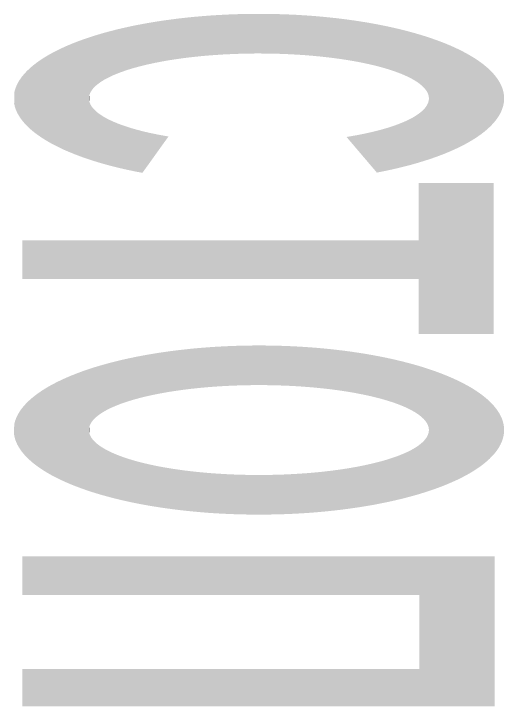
# Model space of a CAD drawing. Extents: x 561.2 to 579.4, y 765.1 to 808.4.
# Drawn here: x 568.11 to 569.771, y 766.275 to 768.621 of the extents above; entities that cross this region are included whole.
import ezdxf

# ---------------------------------------------------------------- set-up
doc = ezdxf.new("R2010")
doc.units = 0
doc.layers.add('Дорожная разметка', color=7, linetype='Continuous')

# ---------------------------------------------------------------- blocks, each defined once
blk = doc.blocks.new('1_21')
at = {"layer": 'Дорожная разметка'}
for points in [[(-1.0722, 1.1701), (-1.0446, 1.1733), (-1.0464, 1.037)], [(-1.028, 1.0392), (-1.0464, 1.037), (-1.0446, 1.1733)], [(-1.0446, 1.1733), (-1.0167, 1.1761), (-1.0094, 1.0412)], [(-1.0094, 1.0412), (-1.028, 1.0392), (-1.0446, 1.1733)], [(-1.0167, 1.1761), (-0.9885, 1.1785), (-0.9905, 1.0431)], [(-0.9905, 1.0431), (-1.0094, 1.0412), (-1.0167, 1.1761)], [(-0.9714, 1.0448), (-0.9905, 1.0431), (-0.9885, 1.1785)], [(-0.9885, 1.1785), (-0.9601, 1.1807), (-0.9714, 1.0448)], [(-0.9521, 1.0463), (-0.9714, 1.0448), (-0.9601, 1.1807)], [(-0.9601, 1.1807), (-0.9314, 1.1824), (-0.9325, 1.0476)], [(-0.9325, 1.0476), (-0.9521, 1.0463), (-0.9601, 1.1807)], [(-0.9129, 1.0488), (-0.9325, 1.0476), (-0.9314, 1.1824)], [(-0.9314, 1.1824), (-0.9026, 1.1839), (-0.9129, 1.0488)], [(-0.893, 1.0497), (-0.9129, 1.0488), (-0.9026, 1.1839)], [(-0.9026, 1.1839), (-0.8737, 1.185), (-0.8731, 1.0505)], [(-0.8731, 1.0505), (-0.893, 1.0497), (-0.9026, 1.1839)], [(-0.8737, 1.185), (-0.8447, 1.1857), (-0.8531, 1.0511)], [(-0.8531, 1.0511), (-0.8731, 1.0505), (-0.8737, 1.185)], [(-0.833, 1.0515), (-0.8531, 1.0511), (-0.8447, 1.1857)], [(-0.8447, 1.1857), (-0.8157, 1.1861), (-0.833, 1.0515)], [(-0.8128, 1.0518), (-0.833, 1.0515), (-0.8157, 1.1861)], [(-0.8157, 1.1861), (-0.7866, 1.1861), (-0.7927, 1.0518)], [(-0.7927, 1.0518), (-0.8128, 1.0518), (-0.8157, 1.1861)], [(-0.7725, 1.0517), (-0.7927, 1.0518), (-0.7866, 1.1861)], [(-0.7866, 1.1861), (-0.7575, 1.1858), (-0.7725, 1.0517)], [(-0.7524, 1.0513), (-0.7725, 1.0517), (-0.7575, 1.1858)], [(-0.7575, 1.1858), (-0.7285, 1.1851), (-0.7524, 1.0513)], [(-0.7323, 1.0508), (-0.7524, 1.0513), (-0.7285, 1.1851)], [(-0.7123, 1.0501), (-0.7323, 1.0508), (-0.7285, 1.1851)], [(-0.7285, 1.1851), (-0.6995, 1.1841), (-0.7123, 1.0501)], [(-0.6925, 1.0492), (-0.7123, 1.0501), (-0.6995, 1.1841)], [(-0.6995, 1.1841), (-0.6707, 1.1828), (-0.6925, 1.0492)], [(-0.6727, 1.0481), (-0.6925, 1.0492), (-0.6707, 1.1828)], [(-0.6707, 1.1828), (-0.6421, 1.181), (-0.6727, 1.0481)], [(-0.6531, 1.0469), (-0.6727, 1.0481), (-0.6421, 1.181)], [(-0.6337, 1.0455), (-0.6531, 1.0469), (-0.6421, 1.181)], [(-0.6421, 1.181), (-0.6136, 1.179), (-0.6337, 1.0455)], [(-0.6145, 1.0438), (-0.6337, 1.0455), (-0.6136, 1.179)], [(-0.6136, 1.179), (-0.5854, 1.1766), (-0.6145, 1.0438)], [(-0.5955, 1.042), (-0.6145, 1.0438), (-0.5854, 1.1766)], [(-0.5768, 1.0401), (-0.5955, 1.042), (-0.5854, 1.1766)], [(-0.5854, 1.1766), (-0.5574, 1.1738), (-0.5768, 1.0401)], [(-0.5583, 1.0379), (-0.5768, 1.0401), (-0.5574, 1.1738)], [(-0.5574, 1.1738), (-0.5297, 1.1708), (-0.5583, 1.0379)], [(-1.2047, 1.1495), (-1.179, 1.1543), (-1.165, 1.0169)], [(-1.179, 1.1543), (-1.153, 1.1587), (-1.1493, 1.0203)], [(-1.1493, 1.0203), (-1.165, 1.0169), (-1.179, 1.1543)], [(-1.153, 1.1587), (-1.1264, 1.1628), (-1.1165, 1.0265)], [(-1.1331, 1.0234), (-1.1493, 1.0203), (-1.153, 1.1587)], [(-1.1165, 1.0265), (-1.1331, 1.0234), (-1.153, 1.1587)], [(-1.1264, 1.1628), (-1.0995, 1.1666), (-1.0995, 1.0293)], [(-1.0995, 1.0293), (-1.1165, 1.0265), (-1.1264, 1.1628)], [(-1.0995, 1.1666), (-1.0722, 1.1701), (-1.0644, 1.0346)], [(-1.0821, 1.032), (-1.0995, 1.0293), (-1.0995, 1.1666)], [(-1.0644, 1.0346), (-1.0821, 1.032), (-1.0995, 1.1666)], [(-1.0464, 1.037), (-1.0644, 1.0346), (-1.0722, 1.1701)], [(-0.5401, 1.0356), (-0.5583, 1.0379), (-0.5297, 1.1708)], [(-0.5297, 1.1708), (-0.5023, 1.1673), (-0.5401, 1.0356)], [(-0.5223, 1.0332), (-0.5401, 1.0356), (-0.5023, 1.1673)], [(-0.5047, 1.0305), (-0.5223, 1.0332), (-0.5023, 1.1673)], [(-0.5023, 1.1673), (-0.4753, 1.1636), (-0.5047, 1.0305)], [(-0.4876, 1.0277), (-0.5047, 1.0305), (-0.4753, 1.1636)], [(-0.4753, 1.1636), (-0.4487, 1.1595), (-0.4876, 1.0277)], [(-0.4708, 1.0248), (-0.4876, 1.0277), (-0.4487, 1.1595)], [(-0.4544, 1.0217), (-0.4708, 1.0248), (-0.4487, 1.1595)], [(-0.4487, 1.1595), (-0.4226, 1.1552), (-0.4544, 1.0217)], [(-0.4385, 1.0184), (-0.4544, 1.0217), (-0.4226, 1.1552)], [(-0.4226, 1.1552), (-0.3969, 1.1505), (-0.4385, 1.0184)], [(-0.4229, 1.015), (-0.4385, 1.0184), (-0.3969, 1.1505)], [(-0.4079, 1.0115), (-0.4229, 1.015), (-0.3969, 1.1505)], [(-0.3969, 1.1505), (-0.3717, 1.1455), (-0.4079, 1.0115)], [(-1.3247, 1.1213), (-1.3018, 1.1275), (-1.2735, 0.9856)], [(-1.3018, 1.1275), (-1.2784, 1.1335), (-1.2496, 0.9941)], [(-1.2618, 0.9899), (-1.2735, 0.9856), (-1.3018, 1.1275)], [(-1.2496, 0.9941), (-1.2618, 0.9899), (-1.3018, 1.1275)], [(-1.2784, 1.1335), (-1.2544, 1.1391), (-1.2234, 1.0023)], [(-1.2368, 0.9983), (-1.2496, 0.9941), (-1.2784, 1.1335)], [(-1.2234, 1.0023), (-1.2368, 0.9983), (-1.2784, 1.1335)], [(-1.2544, 1.1391), (-1.2298, 1.1445), (-1.2096, 1.0061)], [(-1.2096, 1.0061), (-1.2234, 1.0023), (-1.2544, 1.1391)], [(-1.2298, 1.1445), (-1.2047, 1.1495), (-1.1804, 1.0135)], [(-1.1952, 1.0099), (-1.2096, 1.0061), (-1.2298, 1.1445)], [(-1.1804, 1.0135), (-1.1952, 1.0099), (-1.2298, 1.1445)], [(-1.165, 1.0169), (-1.1804, 1.0135), (-1.2047, 1.1495)], [(-0.3933, 1.0078), (-0.4079, 1.0115), (-0.3717, 1.1455)], [(-0.3717, 1.1455), (-0.347, 1.1402), (-0.3933, 1.0078)], [(-0.3792, 1.004), (-0.3933, 1.0078), (-0.347, 1.1402)], [(-0.3656, 1), (-0.3792, 1.004), (-0.347, 1.1402)], [(-0.347, 1.1402), (-0.3228, 1.1346), (-0.3656, 1)], [(-0.3526, 0.996), (-0.3656, 1), (-0.3228, 1.1346)], [(-0.3228, 1.1346), (-0.2993, 1.1287), (-0.3526, 0.996)], [(-0.3401, 0.9918), (-0.3526, 0.996), (-0.2993, 1.1287)], [(-0.3282, 0.9875), (-0.3401, 0.9918), (-0.2993, 1.1287)], [(-0.2993, 1.1287), (-0.2763, 1.1225), (-0.3282, 0.9875)], [(-1.3891, 1.101), (-1.3683, 1.108), (-1.3143, 0.9672)], [(-1.3683, 1.108), (-1.3468, 1.1148), (-1.305, 0.9719)], [(-1.305, 0.9719), (-1.3143, 0.9672), (-1.3683, 1.108)], [(-1.3468, 1.1148), (-1.3247, 1.1213), (-1.2846, 0.9811)], [(-1.2951, 0.9766), (-1.305, 0.9719), (-1.3468, 1.1148)], [(-1.2846, 0.9811), (-1.2951, 0.9766), (-1.3468, 1.1148)], [(-1.2735, 0.9856), (-1.2846, 0.9811), (-1.3247, 1.1213)], [(-0.3168, 0.9831), (-0.3282, 0.9875), (-0.2763, 1.1225)], [(-0.2763, 1.1225), (-0.254, 1.1161), (-0.3168, 0.9831)], [(-0.3061, 0.9786), (-0.3168, 0.9831), (-0.254, 1.1161)], [(-0.2959, 0.974), (-0.3061, 0.9786), (-0.254, 1.1161)], [(-0.254, 1.1161), (-0.2324, 1.1094), (-0.2959, 0.974)], [(-0.2864, 0.9693), (-0.2959, 0.974), (-0.2324, 1.1094)], [(-0.2774, 0.9645), (-0.2864, 0.9693), (-0.2324, 1.1094)], [(-0.2324, 1.1094), (-0.2114, 1.1024), (-0.2774, 0.9645)], [(-1.4471, 1.0786), (-1.4286, 1.0863), (-1.3509, 0.9424)], [(-1.4286, 1.0863), (-1.4092, 1.0938), (-1.3382, 0.9525)], [(-1.3449, 0.9475), (-1.3509, 0.9424), (-1.4286, 1.0863)], [(-1.3382, 0.9525), (-1.3449, 0.9475), (-1.4286, 1.0863)], [(-1.4092, 1.0938), (-1.3891, 1.101), (-1.3309, 0.9575)], [(-1.3309, 0.9575), (-1.3382, 0.9525), (-1.4092, 1.0938)], [(-1.3229, 0.9624), (-1.3309, 0.9575), (-1.3891, 1.101)], [(-1.3143, 0.9672), (-1.3229, 0.9624), (-1.3891, 1.101)], [(-0.2692, 0.9596), (-0.2774, 0.9645), (-0.2114, 1.1024)], [(-0.2114, 1.1024), (-0.1912, 1.0952), (-0.2692, 0.9596)], [(-0.2615, 0.9547), (-0.2692, 0.9596), (-0.1912, 1.0952)], [(-0.2545, 0.9497), (-0.2615, 0.9547), (-0.1912, 1.0952)], [(-0.1912, 1.0952), (-0.1717, 1.0878), (-0.2545, 0.9497)], [(-0.2482, 0.9446), (-0.2545, 0.9497), (-0.1717, 1.0878)], [(-0.1717, 1.0878), (-0.153, 1.0801), (-0.2482, 0.9446)], [(-0.2426, 0.9395), (-0.2482, 0.9446), (-0.153, 1.0801)], [(-0.153, 1.0801), (-0.1351, 1.0722), (-0.2426, 0.9395)], [(-1.498, 1.0541), (-1.4819, 1.0625), (-1.3649, 0.9268)], [(-1.4819, 1.0625), (-1.4649, 1.0706), (-1.3609, 0.9321)], [(-1.3609, 0.9321), (-1.3649, 0.9268), (-1.4819, 1.0625)], [(-1.4649, 1.0706), (-1.4471, 1.0786), (-1.3563, 0.9372)], [(-1.3563, 0.9372), (-1.3609, 0.9321), (-1.4649, 1.0706)], [(-1.3509, 0.9424), (-1.3563, 0.9372), (-1.4471, 1.0786)], [(-0.2376, 0.9343), (-0.2426, 0.9395), (-0.1351, 1.0722)], [(-0.2334, 0.9291), (-0.2376, 0.9343), (-0.1351, 1.0722)], [(-0.1351, 1.0722), (-0.118, 1.0641), (-0.2334, 0.9291)], [(-0.2298, 0.9239), (-0.2334, 0.9291), (-0.118, 1.0641)], [(-0.118, 1.0641), (-0.1017, 1.0557), (-0.2298, 0.9239)], [(-1.5411, 1.0279), (-1.5276, 1.0368), (-1.3726, 0.911)], [(-1.5276, 1.0368), (-1.5132, 1.0456), (-1.3707, 0.9163)], [(-1.3707, 0.9163), (-1.3726, 0.911), (-1.5276, 1.0368)], [(-1.5132, 1.0456), (-1.498, 1.0541), (-1.3682, 0.9216)], [(-1.3682, 0.9216), (-1.3707, 0.9163), (-1.5132, 1.0456)], [(-1.3649, 0.9268), (-1.3682, 0.9216), (-1.498, 1.0541)], [(-0.2269, 0.9186), (-0.2298, 0.9239), (-0.1017, 1.0557)], [(-0.1017, 1.0557), (-0.0863, 1.0472), (-0.2269, 0.9186)], [(-0.0863, 1.0472), (-0.0717, 1.0385), (-0.2269, 0.9186)], [(-0.2247, 0.9133), (-0.2269, 0.9186), (-0.0717, 1.0385)], [(-0.0717, 1.0385), (-0.0581, 1.0297), (-0.2247, 0.9133)], [(-1.576, 1.0004), (-1.5653, 1.0097), (-1.3738, 0.9057)], [(-1.5653, 1.0097), (-1.5537, 1.0189), (-1.3738, 0.9057)], [(-1.5537, 1.0189), (-1.5411, 1.0279), (-1.3726, 0.911)], [(-1.3726, 0.911), (-1.3738, 0.9057), (-1.5537, 1.0189)], [(-0.2233, 0.908), (-0.2247, 0.9133), (-0.0581, 1.0297)], [(-0.0581, 1.0297), (-0.0453, 1.0207), (-0.2233, 0.908)], [(-0.0453, 1.0207), (-0.0335, 1.0115), (-0.2233, 0.908)], [(-0.2225, 0.9027), (-0.2233, 0.908), (-0.0335, 1.0115)], [(-0.0335, 1.0115), (-0.0226, 1.0022), (-0.2225, 0.9027)], [(-1.5946, 0.9814), (-1.5858, 0.9909), (-1.3742, 0.9003)], [(-1.5858, 0.9909), (-1.576, 1.0004), (-1.3742, 0.9003)], [(-1.3738, 0.9057), (-1.3742, 0.9003), (-1.576, 1.0004)], [(-0.0226, 1.0022), (-0.0126, 0.9928), (-0.2225, 0.9027)], [(-0.0126, 0.9928), (-0.0037, 0.9832), (-0.2225, 0.9027)], [(-1.6151, 0.9521), (-1.6092, 0.9619), (-1.6125, 0.8424)], [(-1.6062, 0.8326), (-1.6125, 0.8424), (-1.6092, 0.9619)], [(-1.6092, 0.9619), (-1.6024, 0.9717), (-1.6062, 0.8326)], [(-1.5989, 0.8229), (-1.6062, 0.8326), (-1.6024, 0.9717)], [(-1.6024, 0.9717), (-1.5946, 0.9814), (-1.5989, 0.8229)], [(-1.5907, 0.8133), (-1.5989, 0.8229), (-1.5946, 0.9814)], [(-1.5907, 0.8133), (-1.5946, 0.9814), (-1.3742, 0.9003)], [(-0.2224, 0.8973), (-0.2225, 0.9027), (-0.0037, 0.9832)], [(-0.0037, 0.9832), (-0.0043, 0.8151), (-0.2224, 0.8973)], [(0.0038, 0.8248), (-0.0043, 0.8151), (-0.0037, 0.9832)], [(-0.0037, 0.9832), (0.0044, 0.9736), (0.0038, 0.8248)], [(0.0109, 0.8345), (0.0038, 0.8248), (0.0044, 0.9736)], [(0.0044, 0.9736), (0.0114, 0.9638), (0.0109, 0.8345)], [(0.017, 0.8443), (0.0109, 0.8345), (0.0114, 0.9638)], [(0.0114, 0.9638), (0.0174, 0.954), (0.017, 0.8443)], [(-1.6237, 0.9323), (-1.6199, 0.9422), (-1.6221, 0.8622)], [(-1.6178, 0.8523), (-1.6221, 0.8622), (-1.6199, 0.9422)], [(-1.6199, 0.9422), (-1.6151, 0.9521), (-1.6178, 0.8523)], [(-1.6125, 0.8424), (-1.6178, 0.8523), (-1.6151, 0.9521)], [(0.0221, 0.8542), (0.017, 0.8443), (0.0174, 0.954)], [(0.0174, 0.954), (0.0224, 0.9441), (0.0221, 0.8542)], [(0.0262, 0.8641), (0.0221, 0.8542), (0.0224, 0.9441)], [(0.0224, 0.9441), (0.0265, 0.9342), (0.0262, 0.8641)], [(-1.6254, 0.8722), (-1.6276, 0.8822), (-1.6265, 0.9223)], [(-1.6265, 0.9223), (-1.6237, 0.9323), (-1.6254, 0.8722)], [(-1.6221, 0.8622), (-1.6254, 0.8722), (-1.6237, 0.9323)], [(0.0293, 0.8741), (0.0262, 0.8641), (0.0265, 0.9342)], [(0.0265, 0.9342), (0.0295, 0.9242), (0.0293, 0.8741)], [(0.0314, 0.8841), (0.0293, 0.8741), (0.0295, 0.9242)], [(0.0295, 0.9242), (0.0315, 0.9142), (0.0314, 0.8841)], [(-1.5814, 0.8037), (-1.5907, 0.8133), (-1.3742, 0.9003)], [(-1.3742, 0.9003), (-1.374, 0.895), (-1.5814, 0.8037)], [(-1.5712, 0.7943), (-1.5814, 0.8037), (-1.374, 0.895)], [(-1.5601, 0.7851), (-1.5712, 0.7943), (-1.374, 0.895)], [(-1.374, 0.895), (-1.373, 0.8897), (-1.5601, 0.7851)], [(-1.374, 0.895), (-1.3742, 0.9003), (-1.3738, 0.9057)], [(-1.3738, 0.9057), (-1.373, 0.8897), (-1.374, 0.895)], [(-1.373, 0.8897), (-1.3738, 0.9057), (-1.3726, 0.911)], [(-0.2244, 0.8867), (-0.2231, 0.892), (-0.059, 0.7687)], [(-0.2231, 0.892), (-0.2224, 0.8973), (-0.0343, 0.7869)], [(-0.0343, 0.7869), (-0.0462, 0.7777), (-0.2231, 0.892)], [(-0.0462, 0.7777), (-0.059, 0.7687), (-0.2231, 0.892)], [(-0.0233, 0.7962), (-0.0343, 0.7869), (-0.2224, 0.8973)], [(-0.0133, 0.8056), (-0.0233, 0.7962), (-0.2224, 0.8973)], [(-0.0043, 0.8151), (-0.0133, 0.8056), (-0.2224, 0.8973)], [(0.0324, 0.8941), (0.0314, 0.8841), (0.0315, 0.9142)], [(0.0315, 0.9142), (0.0325, 0.9042), (0.0324, 0.8941)], [(-1.548, 0.776), (-1.5601, 0.7851), (-1.373, 0.8897)], [(-1.535, 0.767), (-1.548, 0.776), (-1.373, 0.8897)], [(-1.373, 0.8897), (-1.3714, 0.8844), (-1.535, 0.767)], [(-1.5211, 0.7582), (-1.535, 0.767), (-1.3714, 0.8844)], [(-1.5063, 0.7495), (-1.5211, 0.7582), (-1.3714, 0.8844)], [(-1.3714, 0.8844), (-1.369, 0.8791), (-1.5063, 0.7495)], [(-1.4907, 0.7411), (-1.5063, 0.7495), (-1.369, 0.8791)], [(-1.369, 0.8791), (-1.366, 0.8738), (-1.4907, 0.7411)], [(-1.4742, 0.7328), (-1.4907, 0.7411), (-1.366, 0.8738)], [(-1.366, 0.8738), (-1.3622, 0.8686), (-1.4742, 0.7328)], [(-1.4569, 0.7247), (-1.4742, 0.7328), (-1.3622, 0.8686)], [(-1.3622, 0.8686), (-1.3578, 0.8634), (-1.4569, 0.7247)], [(-0.2368, 0.8656), (-0.2326, 0.8709), (-0.1191, 0.7344)], [(-0.2326, 0.8709), (-0.2292, 0.8761), (-0.1028, 0.7427)], [(-0.1028, 0.7427), (-0.1191, 0.7344), (-0.2326, 0.8709)], [(-0.2292, 0.8761), (-0.2265, 0.8814), (-0.0873, 0.7512)], [(-0.0873, 0.7512), (-0.1028, 0.7427), (-0.2292, 0.8761)], [(-0.2265, 0.8814), (-0.2244, 0.8867), (-0.0727, 0.7599)], [(-0.0727, 0.7599), (-0.0873, 0.7512), (-0.2265, 0.8814)], [(-0.059, 0.7687), (-0.0727, 0.7599), (-0.2244, 0.8867)], [(-1.3578, 0.8634), (-1.3526, 0.8582), (-1.4569, 0.7247)], [(-1.4387, 0.7169), (-1.4569, 0.7247), (-1.3526, 0.8582)], [(-1.3526, 0.8582), (-1.3468, 0.8531), (-1.4387, 0.7169)], [(-1.4198, 0.7093), (-1.4387, 0.7169), (-1.3468, 0.8531)], [(-1.3468, 0.8531), (-1.3404, 0.848), (-1.4198, 0.7093)], [(-1.3404, 0.848), (-1.3332, 0.8431), (-1.4198, 0.7093)], [(-0.2677, 0.8403), (-0.2602, 0.8452), (-0.1926, 0.7033)], [(-0.2602, 0.8452), (-0.2533, 0.8503), (-0.1731, 0.7107)], [(-0.1731, 0.7107), (-0.1926, 0.7033), (-0.2602, 0.8452)], [(-0.2533, 0.8503), (-0.2471, 0.8553), (-0.1731, 0.7107)], [(-0.2471, 0.8553), (-0.2416, 0.8605), (-0.1543, 0.7184)], [(-0.1543, 0.7184), (-0.1731, 0.7107), (-0.2471, 0.8553)], [(-0.2416, 0.8605), (-0.2368, 0.8656), (-0.1363, 0.7263)], [(-0.1363, 0.7263), (-0.1543, 0.7184), (-0.2416, 0.8605)], [(-0.1191, 0.7344), (-0.1363, 0.7263), (-0.2368, 0.8656)], [(-1.4001, 0.7019), (-1.4198, 0.7093), (-1.3332, 0.8431)], [(-1.3332, 0.8431), (-1.3254, 0.8381), (-1.4001, 0.7019)], [(-1.3797, 0.6947), (-1.4001, 0.7019), (-1.3254, 0.8381)], [(-1.3254, 0.8381), (-1.317, 0.8333), (-1.3797, 0.6947)], [(-1.317, 0.8333), (-1.3079, 0.8285), (-1.3797, 0.6947)], [(-1.3586, 0.6878), (-1.3797, 0.6947), (-1.3079, 0.8285)], [(-1.3079, 0.8285), (-1.2982, 0.8239), (-1.3586, 0.6878)], [(-1.3368, 0.6812), (-1.3586, 0.6878), (-1.2982, 0.8239)], [(-1.2982, 0.8239), (-1.2879, 0.8193), (-1.3368, 0.6812)], [(-0.3148, 0.8168), (-0.3041, 0.8213), (-0.2556, 0.6825)], [(-0.3041, 0.8213), (-0.2941, 0.8259), (-0.2556, 0.6825)], [(-0.2941, 0.8259), (-0.2846, 0.8306), (-0.2339, 0.6892)], [(-0.2339, 0.6892), (-0.2556, 0.6825), (-0.2941, 0.8259)], [(-0.2846, 0.8306), (-0.2758, 0.8354), (-0.2129, 0.6961)], [(-0.2129, 0.6961), (-0.2339, 0.6892), (-0.2846, 0.8306)], [(-0.2758, 0.8354), (-0.2677, 0.8403), (-0.2129, 0.6961)], [(-0.1926, 0.7033), (-0.2129, 0.6961), (-0.2677, 0.8403)], [(-1.2879, 0.8193), (-1.277, 0.8148), (-1.3368, 0.6812)], [(-1.3143, 0.6748), (-1.3368, 0.6812), (-1.277, 0.8148)], [(-1.277, 0.8148), (-1.2655, 0.8104), (-1.3143, 0.6748)], [(-1.2912, 0.6687), (-1.3143, 0.6748), (-1.2655, 0.8104)], [(-1.2655, 0.8104), (-1.2534, 0.8062), (-1.2912, 0.6687)], [(-1.2534, 0.8062), (-1.2407, 0.802), (-1.2912, 0.6687)], [(-1.2675, 0.6629), (-1.2912, 0.6687), (-1.2407, 0.802)], [(-1.2407, 0.802), (-1.2276, 0.798), (-1.2675, 0.6629)], [(-1.2276, 0.798), (-1.2139, 0.7941), (-1.2675, 0.6629)], [(-0.3766, 0.7958), (-0.3631, 0.7997), (-0.3245, 0.664)], [(-0.3631, 0.7997), (-0.3502, 0.8038), (-0.3245, 0.664)], [(-0.3502, 0.8038), (-0.3378, 0.808), (-0.3009, 0.6699)], [(-0.3009, 0.6699), (-0.3245, 0.664), (-0.3502, 0.8038)], [(-0.3378, 0.808), (-0.326, 0.8123), (-0.2779, 0.676)], [(-0.2779, 0.676), (-0.3009, 0.6699), (-0.3378, 0.808)], [(-0.326, 0.8123), (-0.3148, 0.8168), (-0.2779, 0.676)], [(-0.2556, 0.6825), (-0.2779, 0.676), (-0.3148, 0.8168)], [(-1.2432, 0.6574), (-1.2675, 0.6629), (-1.2139, 0.7941)], [(-1.2139, 0.7941), (-1.1997, 0.7903), (-1.2432, 0.6574)], [(-1.2183, 0.6522), (-1.2432, 0.6574), (-1.1997, 0.7903)], [(-1.1997, 0.7903), (-1.185, 0.7866), (-1.2183, 0.6522)], [(-1.185, 0.7866), (-1.1698, 0.7831), (-1.2183, 0.6522)], [(-1.193, 0.6473), (-1.2183, 0.6522), (-1.1698, 0.7831)], [(-1.1698, 0.7831), (-1.1542, 0.7798), (-1.193, 0.6473)], [(-1.1542, 0.7798), (-1.1381, 0.7765), (-1.193, 0.6473)], [(-1.1381, 0.7765), (-1.1216, 0.7735), (-1.193, 0.6473)], [(-0.4844, 0.7718), (-0.4677, 0.7748), (-0.3987, 0.6482)], [(-0.4677, 0.7748), (-0.4514, 0.7779), (-0.3987, 0.6482)], [(-0.4514, 0.7779), (-0.4355, 0.7812), (-0.3987, 0.6482)], [(-0.4355, 0.7812), (-0.4201, 0.7847), (-0.3987, 0.6482)], [(-0.4201, 0.7847), (-0.4051, 0.7882), (-0.3734, 0.6532)], [(-0.3734, 0.6532), (-0.3987, 0.6482), (-0.4201, 0.7847)], [(-0.4051, 0.7882), (-0.3906, 0.7919), (-0.3734, 0.6532)], [(-0.3906, 0.7919), (-0.3766, 0.7958), (-0.3487, 0.6585)], [(-0.3487, 0.6585), (-0.3734, 0.6532), (-0.3906, 0.7919)], [(-0.3245, 0.664), (-0.3487, 0.6585), (-0.3766, 0.7958)], [(-1.1216, 0.7735), (-1.1047, 0.7706), (-1.193, 0.6473)], [(-0.5015, 0.769), (-0.4844, 0.7718), (-0.3987, 0.6482)], [(-0.2569, 0.4183), (-0.2569, 0.6124), (-0.0032, 0.6124)], [(-0.2569, 0.4183), (-0.0032, 0.6124), (-0.0032, 0.1009)], [(-0.2569, 0.4183), (-1.5996, 0.2879), (-1.5996, 0.4183)], [(-0.2569, 0.4183), (-0.2569, 0.2879), (-1.5996, 0.2879)], [(-0.0032, 0.1009), (-0.2569, 0.2879), (-0.2569, 0.4183)], [(-0.2569, 0.1009), (-0.2569, 0.2879), (-0.0032, 0.1009)], [(-1.0508, -0.0874), (-1.0825, 0.0451), (-1.055, 0.0483)], [(-1.0325, -0.0851), (-1.055, 0.0483), (-1.0273, 0.0513)], [(-1.055, 0.0483), (-1.0325, -0.0851), (-1.0508, -0.0874)], [(-1.0273, 0.0513), (-1.014, -0.0831), (-1.0325, -0.0851)], [(-0.9953, -0.0812), (-1.0273, 0.0513), (-0.9993, 0.0539)], [(-1.0273, 0.0513), (-0.9953, -0.0812), (-1.014, -0.0831)], [(-0.9763, -0.0794), (-0.9993, 0.0539), (-0.971, 0.0561)], [(-0.9993, 0.0539), (-0.9763, -0.0794), (-0.9953, -0.0812)], [(-0.971, 0.0561), (-0.957, -0.0779), (-0.9763, -0.0794)], [(-0.957, -0.0779), (-0.971, 0.0561), (-0.9426, 0.058)], [(-0.9426, 0.058), (-0.9376, -0.0765), (-0.957, -0.0779)], [(-0.918, -0.0753), (-0.9426, 0.058), (-0.9139, 0.0596)], [(-0.9426, 0.058), (-0.918, -0.0753), (-0.9376, -0.0765)], [(-0.9139, 0.0596), (-0.8983, -0.0743), (-0.918, -0.0753)], [(-0.8983, -0.0743), (-0.9139, 0.0596), (-0.8851, 0.0608)], [(-0.8851, 0.0608), (-0.8785, -0.0735), (-0.8983, -0.0743)], [(-0.8585, -0.0728), (-0.8851, 0.0608), (-0.8563, 0.0617)], [(-0.8851, 0.0608), (-0.8585, -0.0728), (-0.8785, -0.0735)], [(-0.8563, 0.0617), (-0.8385, -0.0723), (-0.8585, -0.0728)], [(-0.8385, -0.0723), (-0.8563, 0.0617), (-0.8273, 0.0622)], [(-0.8273, 0.0622), (-0.8184, -0.0721), (-0.8385, -0.0723)], [(-0.8184, -0.0721), (-0.8273, 0.0622), (-0.7983, 0.0624)], [(-0.7983, 0.0624), (-0.7983, -0.072), (-0.8184, -0.0721)], [(-0.7983, 0.0624), (-0.7782, -0.0721), (-0.7983, -0.072)], [(-0.7782, -0.0721), (-0.7983, 0.0624), (-0.7693, 0.0622)], [(-0.7693, 0.0622), (-0.7581, -0.0723), (-0.7782, -0.0721)], [(-0.7581, -0.0723), (-0.7693, 0.0622), (-0.7403, 0.0617)], [(-0.7403, 0.0617), (-0.7381, -0.0728), (-0.7581, -0.0723)], [(-0.7381, -0.0728), (-0.7403, 0.0617), (-0.7114, 0.0608)], [(-0.7114, 0.0608), (-0.7181, -0.0735), (-0.7381, -0.0728)], [(-0.7114, 0.0608), (-0.6983, -0.0743), (-0.7181, -0.0735)], [(-0.6983, -0.0743), (-0.7114, 0.0608), (-0.6827, 0.0596)], [(-0.6827, 0.0596), (-0.6786, -0.0753), (-0.6983, -0.0743)], [(-0.6786, -0.0753), (-0.6827, 0.0596), (-0.654, 0.058)], [(-0.654, 0.058), (-0.659, -0.0765), (-0.6786, -0.0753)], [(-0.654, 0.058), (-0.6395, -0.0779), (-0.659, -0.0765)], [(-0.6395, -0.0779), (-0.654, 0.058), (-0.6256, 0.0561)], [(-0.6256, 0.0561), (-0.6203, -0.0794), (-0.6395, -0.0779)], [(-0.6203, -0.0794), (-0.6256, 0.0561), (-0.5973, 0.0539)], [(-0.5973, 0.0539), (-0.6013, -0.0812), (-0.6203, -0.0794)], [(-0.6013, -0.0812), (-0.5973, 0.0539), (-0.5693, 0.0513)], [(-0.5693, 0.0513), (-0.5825, -0.0831), (-0.6013, -0.0812)], [(-0.5693, 0.0513), (-0.564, -0.0851), (-0.5825, -0.0831)], [(-0.564, -0.0851), (-0.5693, 0.0513), (-0.5415, 0.0483)], [(-0.5415, 0.0483), (-0.5458, -0.0874), (-0.564, -0.0851)], [(-0.5458, -0.0874), (-0.5415, 0.0483), (-0.5141, 0.0451)], [(-1.1984, -0.1147), (-1.2386, 0.0188), (-1.2137, 0.024)], [(-1.1685, -0.1076), (-1.2137, 0.024), (-1.1884, 0.0288)], [(-1.2137, 0.024), (-1.1837, -0.1111), (-1.1984, -0.1147)], [(-1.2137, 0.024), (-1.1685, -0.1076), (-1.1837, -0.1111)], [(-1.1529, -0.1043), (-1.1884, 0.0288), (-1.1625, 0.0334)], [(-1.1884, 0.0288), (-1.1529, -0.1043), (-1.1685, -0.1076)], [(-1.1204, -0.098), (-1.1625, 0.0334), (-1.1362, 0.0376)], [(-1.1625, 0.0334), (-1.1368, -0.1011), (-1.1529, -0.1043)], [(-1.1625, 0.0334), (-1.1204, -0.098), (-1.1368, -0.1011)], [(-1.1035, -0.0951), (-1.1362, 0.0376), (-1.1095, 0.0415)], [(-1.1362, 0.0376), (-1.1035, -0.0951), (-1.1204, -0.098)], [(-1.0687, -0.0898), (-1.1095, 0.0415), (-1.0825, 0.0451)], [(-1.1095, 0.0415), (-1.0687, -0.0898), (-1.0863, -0.0924)], [(-1.1095, 0.0415), (-1.0863, -0.0924), (-1.1035, -0.0951)], [(-1.0825, 0.0451), (-1.0508, -0.0874), (-1.0687, -0.0898)], [(-0.5141, 0.0451), (-0.5279, -0.0898), (-0.5458, -0.0874)], [(-0.5279, -0.0898), (-0.5141, 0.0451), (-0.4871, 0.0415)], [(-0.4871, 0.0415), (-0.5103, -0.0924), (-0.5279, -0.0898)], [(-0.4871, 0.0415), (-0.4931, -0.0951), (-0.5103, -0.0924)], [(-0.4931, -0.0951), (-0.4871, 0.0415), (-0.4604, 0.0376)], [(-0.4604, 0.0376), (-0.4762, -0.098), (-0.4931, -0.0951)], [(-0.4762, -0.098), (-0.4604, 0.0376), (-0.4341, 0.0334)], [(-0.4341, 0.0334), (-0.4598, -0.1011), (-0.4762, -0.098)], [(-0.4341, 0.0334), (-0.4437, -0.1043), (-0.4598, -0.1011)], [(-0.4437, -0.1043), (-0.4341, 0.0334), (-0.4082, 0.0288)], [(-0.4082, 0.0288), (-0.4281, -0.1076), (-0.4437, -0.1043)], [(-0.4281, -0.1076), (-0.4082, 0.0288), (-0.3829, 0.024)], [(-0.3829, 0.024), (-0.4129, -0.1111), (-0.4281, -0.1076)], [(-0.3829, 0.024), (-0.3982, -0.1147), (-0.4129, -0.1111)], [(-0.3982, -0.1147), (-0.3829, 0.024), (-0.358, 0.0188)], [(-1.2758, -0.1391), (-1.3324, -0.0047), (-1.3098, 0.0016)], [(-1.2521, -0.1305), (-1.3098, 0.0016), (-1.2867, 0.0076)], [(-1.3098, 0.0016), (-1.2521, -0.1305), (-1.2642, -0.1347)], [(-1.3098, 0.0016), (-1.2642, -0.1347), (-1.2758, -0.1391)], [(-1.2395, -0.1264), (-1.2867, 0.0076), (-1.2629, 0.0134)], [(-1.2867, 0.0076), (-1.2395, -0.1264), (-1.2521, -0.1305)], [(-1.2126, -0.1185), (-1.2629, 0.0134), (-1.2386, 0.0188)], [(-1.2629, 0.0134), (-1.2263, -0.1224), (-1.2395, -0.1264)], [(-1.2629, 0.0134), (-1.2126, -0.1185), (-1.2263, -0.1224)], [(-1.2386, 0.0188), (-1.1984, -0.1147), (-1.2126, -0.1185)], [(-0.358, 0.0188), (-0.384, -0.1185), (-0.3982, -0.1147)], [(-0.384, -0.1185), (-0.358, 0.0188), (-0.3337, 0.0134)], [(-0.3337, 0.0134), (-0.3703, -0.1224), (-0.384, -0.1185)], [(-0.3337, 0.0134), (-0.3571, -0.1264), (-0.3703, -0.1224)], [(-0.3571, -0.1264), (-0.3337, 0.0134), (-0.3099, 0.0076)], [(-0.3099, 0.0076), (-0.3445, -0.1305), (-0.3571, -0.1264)], [(-0.3445, -0.1305), (-0.3099, 0.0076), (-0.2868, 0.0016)], [(-0.2868, 0.0016), (-0.3324, -0.1347), (-0.3445, -0.1305)], [(-0.2868, 0.0016), (-0.3208, -0.1391), (-0.3324, -0.1347)], [(-0.3208, -0.1391), (-0.2868, 0.0016), (-0.2642, -0.0047)], [(-1.3244, -0.1623), (-1.396, -0.0251), (-1.3755, -0.0181)], [(-1.3068, -0.1528), (-1.3755, -0.0181), (-1.3543, -0.0112)], [(-1.3755, -0.0181), (-1.3159, -0.1575), (-1.3244, -0.1623)], [(-1.3755, -0.0181), (-1.3068, -0.1528), (-1.3159, -0.1575)], [(-1.2971, -0.1481), (-1.3543, -0.0112), (-1.3324, -0.0047)], [(-1.3543, -0.0112), (-1.2971, -0.1481), (-1.3068, -0.1528)], [(-1.3324, -0.0047), (-1.2758, -0.1391), (-1.2867, -0.1436)], [(-1.3324, -0.0047), (-1.2867, -0.1436), (-1.2971, -0.1481)], [(-0.2642, -0.0047), (-0.3099, -0.1436), (-0.3208, -0.1391)], [(-0.2642, -0.0047), (-0.2995, -0.1481), (-0.3099, -0.1436)], [(-0.2995, -0.1481), (-0.2642, -0.0047), (-0.2423, -0.0112)], [(-0.2423, -0.0112), (-0.2898, -0.1528), (-0.2995, -0.1481)], [(-0.2898, -0.1528), (-0.2423, -0.0112), (-0.2211, -0.0181)], [(-0.2211, -0.0181), (-0.2807, -0.1575), (-0.2898, -0.1528)], [(-0.2211, -0.0181), (-0.2722, -0.1623), (-0.2807, -0.1575)], [(-0.2722, -0.1623), (-0.2211, -0.0181), (-0.2006, -0.0251)], [(-1.3519, -0.1823), (-1.453, -0.0478), (-1.4348, -0.04)], [(-1.346, -0.1772), (-1.4348, -0.04), (-1.4157, -0.0325)], [(-1.4348, -0.04), (-1.346, -0.1772), (-1.3519, -0.1823)], [(-1.3323, -0.1672), (-1.4157, -0.0325), (-1.396, -0.0251)], [(-1.4157, -0.0325), (-1.3395, -0.1722), (-1.346, -0.1772)], [(-1.4157, -0.0325), (-1.3323, -0.1672), (-1.3395, -0.1722)], [(-1.396, -0.0251), (-1.3244, -0.1623), (-1.3323, -0.1672)], [(-0.2006, -0.0251), (-0.2643, -0.1672), (-0.2722, -0.1623)], [(-0.2643, -0.1672), (-0.2006, -0.0251), (-0.1808, -0.0325)], [(-0.1808, -0.0325), (-0.2571, -0.1722), (-0.2643, -0.1672)], [(-0.1808, -0.0325), (-0.2506, -0.1772), (-0.2571, -0.1722)], [(-0.2506, -0.1772), (-0.1808, -0.0325), (-0.1618, -0.04)], [(-0.1618, -0.04), (-0.2447, -0.1823), (-0.2506, -0.1772)], [(-0.2447, -0.1823), (-0.1618, -0.04), (-0.1436, -0.0478)], [(-1.3686, -0.2031), (-1.5029, -0.0724), (-1.4871, -0.064)], [(-1.3655, -0.1978), (-1.4871, -0.064), (-1.4705, -0.0558)], [(-1.4871, -0.064), (-1.3655, -0.1978), (-1.3686, -0.2031)], [(-1.3571, -0.1874), (-1.4705, -0.0558), (-1.453, -0.0478)], [(-1.4705, -0.0558), (-1.3616, -0.1926), (-1.3655, -0.1978)], [(-1.4705, -0.0558), (-1.3571, -0.1874), (-1.3616, -0.1926)], [(-1.453, -0.0478), (-1.3519, -0.1823), (-1.3571, -0.1874)], [(-0.1436, -0.0478), (-0.2395, -0.1874), (-0.2447, -0.1823)], [(-0.2395, -0.1874), (-0.1436, -0.0478), (-0.1261, -0.0558)], [(-0.1261, -0.0558), (-0.235, -0.1926), (-0.2395, -0.1874)], [(-0.1261, -0.0558), (-0.2311, -0.1978), (-0.235, -0.1926)], [(-0.2311, -0.1978), (-0.1261, -0.0558), (-0.1095, -0.064)], [(-0.1095, -0.064), (-0.228, -0.2031), (-0.2311, -0.1978)], [(-0.228, -0.2031), (-0.1095, -0.064), (-0.0937, -0.0724)], [(-1.3728, -0.2136), (-1.5451, -0.0986), (-1.5319, -0.0897)], [(-1.3711, -0.2083), (-1.5319, -0.0897), (-1.5178, -0.0809)], [(-1.5319, -0.0897), (-1.3711, -0.2083), (-1.3728, -0.2136)], [(-1.3686, -0.2031), (-1.5178, -0.0809), (-1.5029, -0.0724)], [(-1.5178, -0.0809), (-1.3686, -0.2031), (-1.3711, -0.2083)], [(-0.228, -0.2031), (-0.0937, -0.0724), (-0.0787, -0.0809)], [(-0.0787, -0.0809), (-0.2255, -0.2083), (-0.228, -0.2031)], [(-0.2255, -0.2083), (-0.0787, -0.0809), (-0.0647, -0.0897)], [(-0.0647, -0.0897), (-0.2238, -0.2136), (-0.2255, -0.2083)], [(-0.2238, -0.2136), (-0.0647, -0.0897), (-0.0515, -0.0986)], [(-1.3739, -0.219), (-1.5791, -0.1262), (-1.5687, -0.1169)], [(-1.3739, -0.219), (-1.5687, -0.1169), (-1.5573, -0.1077)], [(-1.3728, -0.2136), (-1.5573, -0.1077), (-1.5451, -0.0986)], [(-1.5573, -0.1077), (-1.3728, -0.2136), (-1.3739, -0.219)], [(-0.2238, -0.2136), (-0.0515, -0.0986), (-0.0393, -0.1077)], [(-0.0393, -0.1077), (-0.2227, -0.219), (-0.2238, -0.2136)], [(-0.2227, -0.219), (-0.0393, -0.1077), (-0.0279, -0.1169)], [(-0.2227, -0.219), (-0.0279, -0.1169), (-0.0175, -0.1262)], [(-1.3742, -0.2243), (-1.597, -0.1453), (-1.5885, -0.1357)], [(-1.3742, -0.2243), (-1.5885, -0.1357), (-1.5791, -0.1262)], [(-1.5791, -0.1262), (-1.3739, -0.219), (-1.3742, -0.2243)], [(-0.0175, -0.1262), (-0.2224, -0.2243), (-0.2227, -0.219)], [(-0.2224, -0.2243), (-0.0175, -0.1262), (-0.0081, -0.1357)], [(-0.2224, -0.2243), (-0.0081, -0.1357), (0.0004, -0.1453)], [(-1.611, -0.2839), (-1.611, -0.1647), (-1.6045, -0.1549)], [(-1.6045, -0.1549), (-1.6045, -0.2936), (-1.611, -0.2839)], [(-1.597, -0.3033), (-1.6045, -0.1549), (-1.597, -0.1453)], [(-1.6045, -0.1549), (-1.597, -0.3033), (-1.6045, -0.2936)], [(-1.3742, -0.2243), (-1.597, -0.3033), (-1.597, -0.1453)], [(0.0004, -0.1453), (0.0004, -0.3033), (-0.2224, -0.2243)], [(0.0004, -0.3033), (0.0004, -0.1453), (0.0079, -0.1549)], [(0.0079, -0.1549), (0.0079, -0.2936), (0.0004, -0.3033)], [(0.0079, -0.1549), (0.0144, -0.2839), (0.0079, -0.2936)], [(0.0144, -0.2839), (0.0079, -0.1549), (0.0144, -0.1647)], [(-1.6246, -0.2542), (-1.6246, -0.1943), (-1.6211, -0.1844)], [(-1.6211, -0.1844), (-1.6211, -0.2642), (-1.6246, -0.2542)], [(-1.6211, -0.2642), (-1.6211, -0.1844), (-1.6165, -0.1745)], [(-1.6165, -0.1745), (-1.6165, -0.274), (-1.6211, -0.2642)], [(-1.611, -0.2839), (-1.6165, -0.1745), (-1.611, -0.1647)], [(-1.6165, -0.1745), (-1.611, -0.2839), (-1.6165, -0.274)], [(0.0199, -0.274), (0.0144, -0.1647), (0.0199, -0.1745)], [(0.0144, -0.1647), (0.0199, -0.274), (0.0144, -0.2839)], [(0.0199, -0.1745), (0.0245, -0.2642), (0.0199, -0.274)], [(0.0245, -0.2642), (0.0199, -0.1745), (0.0245, -0.1844)], [(0.028, -0.2542), (0.0245, -0.1844), (0.028, -0.1943)], [(0.0245, -0.1844), (0.028, -0.2542), (0.0245, -0.2642)], [(-1.6271, -0.2043), (-1.6271, -0.2443), (-1.6287, -0.2343)], [(-1.6246, -0.2542), (-1.6271, -0.2043), (-1.6246, -0.1943)], [(-1.6271, -0.2043), (-1.6246, -0.2542), (-1.6271, -0.2443)], [(0.0305, -0.2443), (0.028, -0.1943), (0.0305, -0.2043)], [(0.028, -0.1943), (0.0305, -0.2443), (0.028, -0.2542)], [(0.0305, -0.2043), (0.0321, -0.2343), (0.0305, -0.2443)], [(0.0321, -0.2343), (0.0305, -0.2043), (0.0321, -0.2143)], [(-1.3742, -0.2243), (-1.5885, -0.3128), (-1.597, -0.3033)], [(-1.3742, -0.2243), (-1.5791, -0.3223), (-1.5885, -0.3128)], [(-1.5791, -0.3223), (-1.3742, -0.2243), (-1.3739, -0.2296)], [(-1.3739, -0.2296), (-1.5687, -0.3316), (-1.5791, -0.3223)], [(-1.3739, -0.2296), (-1.5573, -0.3409), (-1.5687, -0.3316)], [(-1.5573, -0.3409), (-1.3739, -0.2296), (-1.3728, -0.2349)], [(-1.3739, -0.2296), (-1.3742, -0.2243), (-1.3739, -0.219)], [(-1.3739, -0.219), (-1.3728, -0.2136), (-1.3739, -0.2296)], [(-1.3728, -0.2349), (-1.3739, -0.2296), (-1.3728, -0.2136)], [(-0.0393, -0.3409), (-0.2238, -0.2349), (-0.2227, -0.2296)], [(-0.2227, -0.2296), (-0.2224, -0.2243), (-0.0175, -0.3223)], [(-0.0175, -0.3223), (-0.0279, -0.3316), (-0.2227, -0.2296)], [(-0.2227, -0.2296), (-0.0279, -0.3316), (-0.0393, -0.3409)], [(-0.0081, -0.3128), (-0.0175, -0.3223), (-0.2224, -0.2243)], [(0.0004, -0.3033), (-0.0081, -0.3128), (-0.2224, -0.2243)], [(0.0321, -0.2143), (0.0326, -0.2243), (0.0321, -0.2343)], [(-1.3728, -0.2349), (-1.5451, -0.3499), (-1.5573, -0.3409)], [(-1.3728, -0.2349), (-1.5319, -0.3588), (-1.5451, -0.3499)], [(-1.5319, -0.3588), (-1.3728, -0.2349), (-1.3711, -0.2402)], [(-1.3711, -0.2402), (-1.5178, -0.3676), (-1.5319, -0.3588)], [(-1.5178, -0.3676), (-1.3711, -0.2402), (-1.3686, -0.2455)], [(-1.3686, -0.2455), (-1.5029, -0.3762), (-1.5178, -0.3676)], [(-1.3686, -0.2455), (-1.4871, -0.3846), (-1.5029, -0.3762)], [(-1.4871, -0.3846), (-1.3686, -0.2455), (-1.3655, -0.2507)], [(-1.3655, -0.2507), (-1.4705, -0.3928), (-1.4871, -0.3846)], [(-1.4705, -0.3928), (-1.3655, -0.2507), (-1.3616, -0.2559)], [(-1.4705, -0.3928), (-1.3616, -0.2559), (-1.3571, -0.2611)], [(-0.1261, -0.3928), (-0.2395, -0.2611), (-0.235, -0.2559)], [(-0.1261, -0.3928), (-0.235, -0.2559), (-0.2311, -0.2507)], [(-0.1095, -0.3846), (-0.2311, -0.2507), (-0.228, -0.2455)], [(-0.2311, -0.2507), (-0.1095, -0.3846), (-0.1261, -0.3928)], [(-0.0787, -0.3676), (-0.228, -0.2455), (-0.2255, -0.2402)], [(-0.228, -0.2455), (-0.0787, -0.3676), (-0.0937, -0.3762)], [(-0.228, -0.2455), (-0.0937, -0.3762), (-0.1095, -0.3846)], [(-0.0647, -0.3588), (-0.2255, -0.2402), (-0.2238, -0.2349)], [(-0.2255, -0.2402), (-0.0647, -0.3588), (-0.0787, -0.3676)], [(-0.2238, -0.2349), (-0.0515, -0.3499), (-0.0647, -0.3588)], [(-0.2238, -0.2349), (-0.0393, -0.3409), (-0.0515, -0.3499)], [(-1.3571, -0.2611), (-1.453, -0.4007), (-1.4705, -0.3928)], [(-1.453, -0.4007), (-1.3571, -0.2611), (-1.3519, -0.2662)], [(-1.3519, -0.2662), (-1.4348, -0.4085), (-1.453, -0.4007)], [(-1.4348, -0.4085), (-1.3519, -0.2662), (-1.346, -0.2713)], [(-1.346, -0.2713), (-1.4157, -0.4161), (-1.4348, -0.4085)], [(-1.4157, -0.4161), (-1.346, -0.2713), (-1.3395, -0.2764)], [(-1.4157, -0.4161), (-1.3395, -0.2764), (-1.3323, -0.2813)], [(-1.3323, -0.2813), (-1.396, -0.4234), (-1.4157, -0.4161)], [(-1.396, -0.4234), (-1.3323, -0.2813), (-1.3244, -0.2862)], [(-0.2006, -0.4234), (-0.2722, -0.2862), (-0.2643, -0.2813)], [(-0.1808, -0.4161), (-0.2643, -0.2813), (-0.2571, -0.2764)], [(-0.2643, -0.2813), (-0.1808, -0.4161), (-0.2006, -0.4234)], [(-0.1808, -0.4161), (-0.2571, -0.2764), (-0.2506, -0.2713)], [(-0.1618, -0.4085), (-0.2506, -0.2713), (-0.2447, -0.2662)], [(-0.2506, -0.2713), (-0.1618, -0.4085), (-0.1808, -0.4161)], [(-0.1436, -0.4007), (-0.2447, -0.2662), (-0.2395, -0.2611)], [(-0.2447, -0.2662), (-0.1436, -0.4007), (-0.1618, -0.4085)], [(-0.2395, -0.2611), (-0.1261, -0.3928), (-0.1436, -0.4007)], [(-1.3244, -0.2862), (-1.3755, -0.4305), (-1.396, -0.4234)], [(-1.3755, -0.4305), (-1.3244, -0.2862), (-1.3159, -0.291)], [(-1.3755, -0.4305), (-1.3159, -0.291), (-1.3068, -0.2958)], [(-1.3068, -0.2958), (-1.3543, -0.4373), (-1.3755, -0.4305)], [(-1.3543, -0.4373), (-1.3068, -0.2958), (-1.2971, -0.3004)], [(-1.2971, -0.3004), (-1.3324, -0.4439), (-1.3543, -0.4373)], [(-1.3324, -0.4439), (-1.2971, -0.3004), (-1.2867, -0.305)], [(-1.3324, -0.4439), (-1.2867, -0.305), (-1.2758, -0.3094)], [(-0.2642, -0.4439), (-0.3208, -0.3094), (-0.3099, -0.305)], [(-0.2642, -0.4439), (-0.3099, -0.305), (-0.2995, -0.3004)], [(-0.2423, -0.4373), (-0.2995, -0.3004), (-0.2898, -0.2958)], [(-0.2995, -0.3004), (-0.2423, -0.4373), (-0.2642, -0.4439)], [(-0.2211, -0.4305), (-0.2898, -0.2958), (-0.2807, -0.291)], [(-0.2898, -0.2958), (-0.2211, -0.4305), (-0.2423, -0.4373)], [(-0.2211, -0.4305), (-0.2807, -0.291), (-0.2722, -0.2862)], [(-0.2722, -0.2862), (-0.2006, -0.4234), (-0.2211, -0.4305)], [(-1.2758, -0.3094), (-1.3098, -0.4501), (-1.3324, -0.4439)], [(-1.3098, -0.4501), (-1.2758, -0.3094), (-1.2642, -0.3138)], [(-1.3098, -0.4501), (-1.2642, -0.3138), (-1.2521, -0.318)], [(-1.2521, -0.318), (-1.2867, -0.4562), (-1.3098, -0.4501)], [(-1.2867, -0.4562), (-1.2521, -0.318), (-1.2395, -0.3222)], [(-1.2395, -0.3222), (-1.2629, -0.4619), (-1.2867, -0.4562)], [(-1.2629, -0.4619), (-1.2395, -0.3222), (-1.2263, -0.3262)], [(-1.2629, -0.4619), (-1.2263, -0.3262), (-1.2126, -0.3301)], [(-0.3337, -0.4619), (-0.384, -0.3301), (-0.3703, -0.3262)], [(-0.3337, -0.4619), (-0.3703, -0.3262), (-0.3571, -0.3222)], [(-0.3099, -0.4562), (-0.3571, -0.3222), (-0.3445, -0.318)], [(-0.3571, -0.3222), (-0.3099, -0.4562), (-0.3337, -0.4619)], [(-0.2868, -0.4501), (-0.3445, -0.318), (-0.3324, -0.3138)], [(-0.3445, -0.318), (-0.2868, -0.4501), (-0.3099, -0.4562)], [(-0.2868, -0.4501), (-0.3324, -0.3138), (-0.3208, -0.3094)], [(-0.3208, -0.3094), (-0.2642, -0.4439), (-0.2868, -0.4501)], [(-1.2126, -0.3301), (-1.2386, -0.4674), (-1.2629, -0.4619)], [(-1.2386, -0.4674), (-1.2126, -0.3301), (-1.1984, -0.3338)], [(-1.1984, -0.3338), (-1.2137, -0.4725), (-1.2386, -0.4674)], [(-1.2137, -0.4725), (-1.1984, -0.3338), (-1.1837, -0.3374)], [(-1.2137, -0.4725), (-1.1837, -0.3374), (-1.1685, -0.3409)], [(-1.1685, -0.3409), (-1.1884, -0.4774), (-1.2137, -0.4725)], [(-1.1884, -0.4774), (-1.1685, -0.3409), (-1.1529, -0.3443)], [(-1.1529, -0.3443), (-1.1625, -0.4819), (-1.1884, -0.4774)], [(-1.1625, -0.4819), (-1.1529, -0.3443), (-1.1368, -0.3475)], [(-1.1625, -0.4819), (-1.1368, -0.3475), (-1.1204, -0.3505)], [(-1.1204, -0.3505), (-1.1362, -0.4861), (-1.1625, -0.4819)], [(-1.1362, -0.4861), (-1.1204, -0.3505), (-1.1035, -0.3534)], [(-0.4604, -0.4861), (-0.4931, -0.3534), (-0.4762, -0.3505)], [(-0.4341, -0.4819), (-0.4762, -0.3505), (-0.4598, -0.3475)], [(-0.4762, -0.3505), (-0.4341, -0.4819), (-0.4604, -0.4861)], [(-0.4341, -0.4819), (-0.4598, -0.3475), (-0.4437, -0.3443)], [(-0.4082, -0.4774), (-0.4437, -0.3443), (-0.4281, -0.3409)], [(-0.4437, -0.3443), (-0.4082, -0.4774), (-0.4341, -0.4819)], [(-0.3829, -0.4725), (-0.4281, -0.3409), (-0.4129, -0.3374)], [(-0.4281, -0.3409), (-0.3829, -0.4725), (-0.4082, -0.4774)], [(-0.3829, -0.4725), (-0.4129, -0.3374), (-0.3982, -0.3338)], [(-0.358, -0.4674), (-0.3982, -0.3338), (-0.384, -0.3301)], [(-0.3982, -0.3338), (-0.358, -0.4674), (-0.3829, -0.4725)], [(-0.384, -0.3301), (-0.3337, -0.4619), (-0.358, -0.4674)], [(-1.1035, -0.3534), (-1.1095, -0.49), (-1.1362, -0.4861)], [(-1.1095, -0.49), (-1.1035, -0.3534), (-1.0863, -0.3562)], [(-1.1095, -0.49), (-1.0863, -0.3562), (-1.0687, -0.3587)], [(-1.0687, -0.3587), (-1.0825, -0.4936), (-1.1095, -0.49)], [(-1.0825, -0.4936), (-1.0687, -0.3587), (-1.0508, -0.3612)], [(-1.0508, -0.3612), (-1.055, -0.4969), (-1.0825, -0.4936)], [(-1.055, -0.4969), (-1.0508, -0.3612), (-1.0325, -0.3634)], [(-1.0325, -0.3634), (-1.0273, -0.4998), (-1.055, -0.4969)], [(-1.0273, -0.4998), (-1.0325, -0.3634), (-1.014, -0.3655)], [(-1.0273, -0.4998), (-1.014, -0.3655), (-0.9953, -0.3674)], [(-0.9953, -0.3674), (-0.9993, -0.5024), (-1.0273, -0.4998)], [(-0.9993, -0.5024), (-0.9953, -0.3674), (-0.9763, -0.3691)], [(-0.9763, -0.3691), (-0.971, -0.5047), (-0.9993, -0.5024)], [(-0.971, -0.5047), (-0.9763, -0.3691), (-0.957, -0.3707)], [(-0.957, -0.3707), (-0.9426, -0.5066), (-0.971, -0.5047)], [(-0.9426, -0.5066), (-0.957, -0.3707), (-0.9376, -0.372)], [(-0.9426, -0.5066), (-0.9376, -0.372), (-0.918, -0.3732)], [(-0.918, -0.3732), (-0.9139, -0.5081), (-0.9426, -0.5066)], [(-0.9139, -0.5081), (-0.918, -0.3732), (-0.8983, -0.3743)], [(-0.8983, -0.3743), (-0.8851, -0.5093), (-0.9139, -0.5081)], [(-0.8851, -0.5093), (-0.8983, -0.3743), (-0.8785, -0.3751)], [(-0.8851, -0.5093), (-0.8785, -0.3751), (-0.8585, -0.3757)], [(-0.7114, -0.5093), (-0.7381, -0.3757), (-0.7181, -0.3751)], [(-0.7114, -0.5093), (-0.7181, -0.3751), (-0.6983, -0.3743)], [(-0.6983, -0.3743), (-0.6827, -0.5081), (-0.7114, -0.5093)], [(-0.6827, -0.5081), (-0.6983, -0.3743), (-0.6786, -0.3732)], [(-0.6786, -0.3732), (-0.654, -0.5066), (-0.6827, -0.5081)], [(-0.654, -0.5066), (-0.6786, -0.3732), (-0.659, -0.372)], [(-0.654, -0.5066), (-0.659, -0.372), (-0.6395, -0.3707)], [(-0.6395, -0.3707), (-0.6256, -0.5047), (-0.654, -0.5066)], [(-0.6256, -0.5047), (-0.6395, -0.3707), (-0.6203, -0.3691)], [(-0.6203, -0.3691), (-0.5973, -0.5024), (-0.6256, -0.5047)], [(-0.5973, -0.5024), (-0.6203, -0.3691), (-0.6013, -0.3674)], [(-0.5693, -0.4998), (-0.6013, -0.3674), (-0.5825, -0.3655)], [(-0.6013, -0.3674), (-0.5693, -0.4998), (-0.5973, -0.5024)], [(-0.5693, -0.4998), (-0.5825, -0.3655), (-0.564, -0.3634)], [(-0.564, -0.3634), (-0.5415, -0.4969), (-0.5693, -0.4998)], [(-0.5415, -0.4969), (-0.564, -0.3634), (-0.5458, -0.3612)], [(-0.5141, -0.4936), (-0.5458, -0.3612), (-0.5279, -0.3587)], [(-0.5458, -0.3612), (-0.5141, -0.4936), (-0.5415, -0.4969)], [(-0.4871, -0.49), (-0.5279, -0.3587), (-0.5103, -0.3562)], [(-0.5279, -0.3587), (-0.4871, -0.49), (-0.5141, -0.4936)], [(-0.4871, -0.49), (-0.5103, -0.3562), (-0.4931, -0.3534)], [(-0.4931, -0.3534), (-0.4604, -0.4861), (-0.4871, -0.49)], [(-0.8585, -0.3757), (-0.8563, -0.5102), (-0.8851, -0.5093)], [(-0.8563, -0.5102), (-0.8585, -0.3757), (-0.8385, -0.3762)], [(-0.8385, -0.3762), (-0.8273, -0.5107), (-0.8563, -0.5102)], [(-0.8273, -0.5107), (-0.8385, -0.3762), (-0.8184, -0.3765)], [(-0.8184, -0.3765), (-0.7983, -0.5109), (-0.8273, -0.5107)], [(-0.7983, -0.5109), (-0.8184, -0.3765), (-0.7983, -0.3766)], [(-0.7983, -0.5109), (-0.7983, -0.3766), (-0.7782, -0.3765)], [(-0.7782, -0.3765), (-0.7693, -0.5107), (-0.7983, -0.5109)], [(-0.7693, -0.5107), (-0.7782, -0.3765), (-0.7581, -0.3762)], [(-0.7581, -0.3762), (-0.7403, -0.5102), (-0.7693, -0.5107)], [(-0.7403, -0.5102), (-0.7581, -0.3762), (-0.7381, -0.3757)], [(-0.7381, -0.3757), (-0.7114, -0.5093), (-0.7403, -0.5102)], [(-0.2548, -0.7834), (-1.6002, -0.6521), (0, -0.6521)], [(-0.2548, -0.7834), (-1.6002, -0.7834), (-1.6002, -0.6521)], [(-0.2548, -0.7834), (0, -0.6521), (0, -1.16)], [(0, -1.16), (-0.2548, -1.0346), (-0.2548, -0.7834)], [(-1.6002, -1.16), (-1.6002, -1.0346), (-0.2548, -1.0346)], [(-1.6002, -1.16), (-0.2548, -1.0346), (0, -1.16)]]:
    blk.add_solid(points, dxfattribs=at)

msp = doc.modelspace()

# ---------------------------------------------------------------- block references
msp.add_blockref('1_21', (569.7387, 767.4353))

doc.saveas('drawing.dxf')
